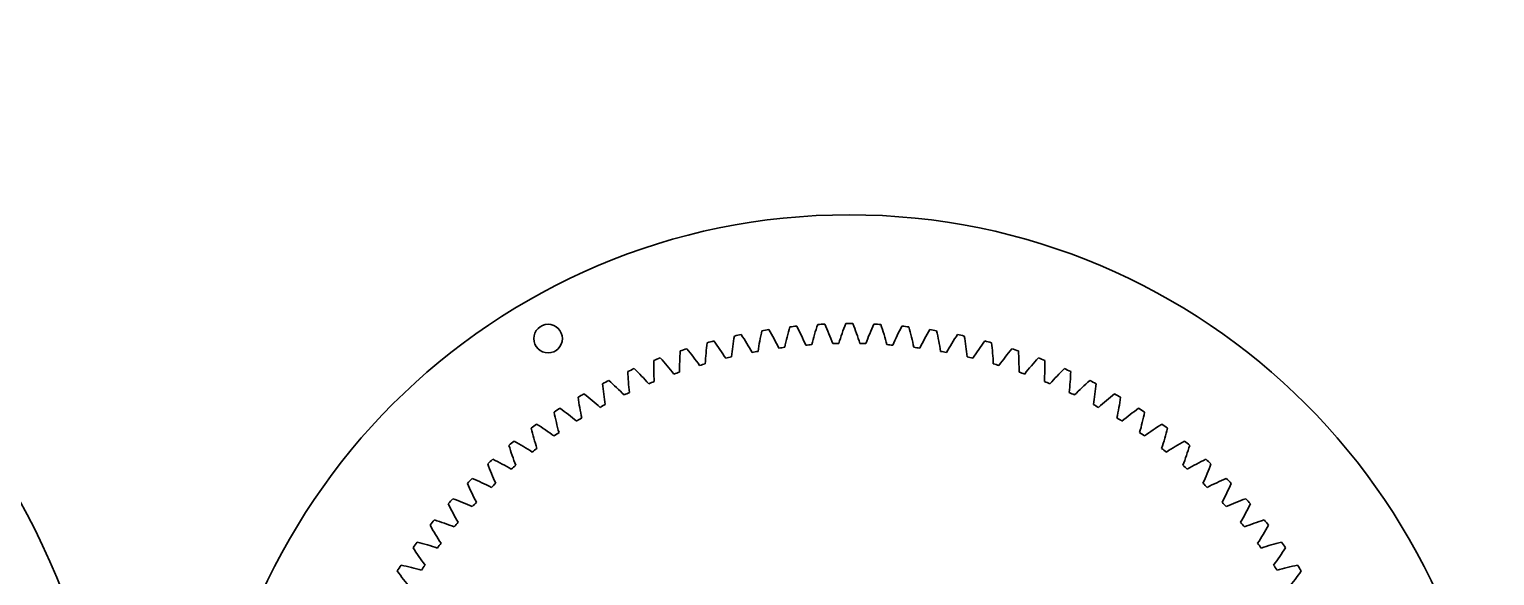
# Model space of a CAD drawing. Header units: inches. Extents: x 1.4 to 27.7, y -14.7 to -0.1.
# Drawn here: x 14.57 to 27.74, y -5 to -0.09 of the extents above; entities that cross this region are included whole.
import ezdxf

# ---------------------------------------------------------------- set-up
doc = ezdxf.new("R2010")
doc.units = ezdxf.units.IN
doc.header["$MEASUREMENT"] = 0
doc.layers.add('Layer 1', color=7, linetype='Continuous')

# ---------------------------------------------------------------- blocks, each defined once
blk = doc.blocks.new('block 3')
at = {"layer": 'Layer 1', "color": 7, "lineweight": 35, "true_color": 0xffffff}
blk.add_open_spline([(22.089, -2.912), (22.071, -2.912), (22.054, -2.911), (22.036, -2.911)], degree=3, dxfattribs=at)
blk = doc.blocks.new('block 4')
at = {"layer": 'Layer 1', "color": 7, "lineweight": 35, "true_color": 0xffffff}
blk.add_open_spline([(22.036, -2.911), (22.017, -2.851), (21.996, -2.791), (21.972, -2.733)], degree=3, dxfattribs=at)
blk = doc.blocks.new('block 5')
at = {"layer": 'Layer 1', "color": 7, "lineweight": 35, "true_color": 0xffffff}
blk.add_open_spline([(21.972, -2.733), (21.951, -2.733), (21.93, -2.733), (21.91, -2.733)], degree=3, dxfattribs=at)
blk = doc.blocks.new('block 6')
at = {"layer": 'Layer 1', "color": 7, "lineweight": 35, "true_color": 0xffffff}
blk.add_open_spline([(21.91, -2.733), (21.886, -2.791), (21.865, -2.851), (21.846, -2.911)], degree=3, dxfattribs=at)
blk = doc.blocks.new('block 7')
at = {"layer": 'Layer 1', "color": 7, "lineweight": 35, "true_color": 0xffffff}
blk.add_open_spline([(21.846, -2.911), (21.828, -2.911), (21.81, -2.912), (21.792, -2.912)], degree=3, dxfattribs=at)
blk = doc.blocks.new('block 8')
at = {"layer": 'Layer 1', "color": 7, "lineweight": 35, "true_color": 0xffffff}
blk.add_open_spline([(21.792, -2.912), (21.77, -2.853), (21.746, -2.795), (21.72, -2.738)], degree=3, dxfattribs=at)
blk = doc.blocks.new('block 9')
at = {"layer": 'Layer 1', "color": 7, "lineweight": 35, "true_color": 0xffffff}
blk.add_open_spline([(21.72, -2.738), (21.699, -2.739), (21.678, -2.74), (21.657, -2.741)], degree=3, dxfattribs=at)
blk = doc.blocks.new('block 10')
at = {"layer": 'Layer 1', "color": 7, "lineweight": 35, "true_color": 0xffffff}
blk.add_open_spline([(21.657, -2.741), (21.637, -2.801), (21.619, -2.861), (21.603, -2.922)], degree=3, dxfattribs=at)
blk = doc.blocks.new('block 11')
at = {"layer": 'Layer 1', "color": 7, "lineweight": 35, "true_color": 0xffffff}
blk.add_open_spline([(21.603, -2.922), (21.585, -2.924), (21.567, -2.925), (21.55, -2.927)], degree=3, dxfattribs=at)
blk = doc.blocks.new('block 12')
at = {"layer": 'Layer 1', "color": 7, "lineweight": 35, "true_color": 0xffffff}
blk.add_open_spline([(21.55, -2.927), (21.525, -2.869), (21.497, -2.812), (21.468, -2.756)], degree=3, dxfattribs=at)
blk = doc.blocks.new('block 13')
at = {"layer": 'Layer 1', "color": 7, "lineweight": 35, "true_color": 0xffffff}
blk.add_open_spline([(21.468, -2.756), (21.447, -2.758), (21.426, -2.76), (21.406, -2.763)], degree=3, dxfattribs=at)
blk = doc.blocks.new('block 14')
at = {"layer": 'Layer 1', "color": 7, "lineweight": 35, "true_color": 0xffffff}
blk.add_open_spline([(21.406, -2.763), (21.388, -2.823), (21.374, -2.885), (21.361, -2.946)], degree=3, dxfattribs=at)
blk = doc.blocks.new('block 15')
at = {"layer": 'Layer 1', "color": 7, "lineweight": 35, "true_color": 0xffffff}
blk.add_open_spline([(21.361, -2.946), (21.343, -2.949), (21.326, -2.951), (21.308, -2.953)], degree=3, dxfattribs=at)
blk = doc.blocks.new('block 16')
at = {"layer": 'Layer 1', "color": 7, "lineweight": 35, "true_color": 0xffffff}
blk.add_open_spline([(21.308, -2.953), (21.28, -2.897), (21.25, -2.842), (21.217, -2.787)], degree=3, dxfattribs=at)
blk = doc.blocks.new('block 17')
at = {"layer": 'Layer 1', "color": 7, "lineweight": 35, "true_color": 0xffffff}
blk.add_open_spline([(21.217, -2.787), (21.197, -2.791), (21.176, -2.794), (21.156, -2.797)], degree=3, dxfattribs=at)
blk = doc.blocks.new('block 18')
at = {"layer": 'Layer 1', "color": 7, "lineweight": 35, "true_color": 0xffffff}
blk.add_open_spline([(21.156, -2.797), (21.142, -2.859), (21.13, -2.921), (21.121, -2.983)], degree=3, dxfattribs=at)
blk = doc.blocks.new('block 19')
at = {"layer": 'Layer 1', "color": 7, "lineweight": 35, "true_color": 0xffffff}
blk.add_open_spline([(21.121, -2.983), (21.103, -2.986), (21.085, -2.989), (21.068, -2.993)], degree=3, dxfattribs=at)
blk = doc.blocks.new('block 20')
at = {"layer": 'Layer 1', "color": 7, "lineweight": 35, "true_color": 0xffffff}
blk.add_open_spline([(21.068, -2.993), (21.037, -2.938), (21.004, -2.884), (20.969, -2.832)], degree=3, dxfattribs=at)
blk = doc.blocks.new('block 21')
at = {"layer": 'Layer 1', "color": 7, "lineweight": 35, "true_color": 0xffffff}
blk.add_open_spline([(20.969, -2.832), (20.948, -2.836), (20.928, -2.84), (20.908, -2.845)], degree=3, dxfattribs=at)
blk = doc.blocks.new('block 22')
at = {"layer": 'Layer 1', "color": 7, "lineweight": 35, "true_color": 0xffffff}
blk.add_open_spline([(20.908, -2.845), (20.897, -2.907), (20.888, -2.969), (20.883, -3.032)], degree=3, dxfattribs=at)
blk = doc.blocks.new('block 23')
at = {"layer": 'Layer 1', "color": 7, "lineweight": 35, "true_color": 0xffffff}
blk.add_open_spline([(20.883, -3.032), (20.865, -3.036), (20.848, -3.04), (20.83, -3.045)], degree=3, dxfattribs=at)
blk = doc.blocks.new('block 24')
at = {"layer": 'Layer 1', "color": 7, "lineweight": 35, "true_color": 0xffffff}
blk.add_open_spline([(20.83, -3.045), (20.797, -2.992), (20.761, -2.94), (20.723, -2.889)], degree=3, dxfattribs=at)
blk = doc.blocks.new('block 25')
at = {"layer": 'Layer 1', "color": 7, "lineweight": 35, "true_color": 0xffffff}
blk.add_open_spline([(20.723, -2.889), (20.703, -2.894), (20.683, -2.9), (20.663, -2.905)], degree=3, dxfattribs=at)
blk = doc.blocks.new('block 26')
at = {"layer": 'Layer 1', "color": 7, "lineweight": 35, "true_color": 0xffffff}
blk.add_open_spline([(20.663, -2.905), (20.655, -2.968), (20.65, -3.031), (20.647, -3.094)], degree=3, dxfattribs=at)
blk = doc.blocks.new('block 27')
at = {"layer": 'Layer 1', "color": 7, "lineweight": 35, "true_color": 0xffffff}
blk.add_open_spline([(20.647, -3.094), (20.63, -3.099), (20.613, -3.104), (20.596, -3.109)], degree=3, dxfattribs=at)
blk = doc.blocks.new('block 28')
at = {"layer": 'Layer 1', "color": 7, "lineweight": 35, "true_color": 0xffffff}
blk.add_open_spline([(20.596, -3.109), (20.559, -3.058), (20.521, -3.008), (20.48, -2.959)], degree=3, dxfattribs=at)
blk = doc.blocks.new('block 29')
at = {"layer": 'Layer 1', "color": 7, "lineweight": 35, "true_color": 0xffffff}
blk.add_open_spline([(20.48, -2.959), (20.46, -2.966), (20.441, -2.972), (20.421, -2.979)], degree=3, dxfattribs=at)
blk = doc.blocks.new('block 30')
at = {"layer": 'Layer 1', "color": 7, "lineweight": 35, "true_color": 0xffffff}
blk.add_open_spline([(20.421, -2.979), (20.417, -3.042), (20.415, -3.105), (20.416, -3.168)], degree=3, dxfattribs=at)
blk = doc.blocks.new('block 31')
at = {"layer": 'Layer 1', "color": 7, "lineweight": 35, "true_color": 0xffffff}
blk.add_open_spline([(20.416, -3.168), (20.399, -3.174), (20.382, -3.18), (20.365, -3.186)], degree=3, dxfattribs=at)
blk = doc.blocks.new('block 32')
at = {"layer": 'Layer 1', "color": 7, "lineweight": 35, "true_color": 0xffffff}
blk.add_open_spline([(20.365, -3.186), (20.326, -3.136), (20.285, -3.088), (20.242, -3.042)], degree=3, dxfattribs=at)
blk = doc.blocks.new('block 33')
at = {"layer": 'Layer 1', "color": 7, "lineweight": 35, "true_color": 0xffffff}
blk.add_open_spline([(20.242, -3.042), (20.222, -3.049), (20.203, -3.057), (20.183, -3.064)], degree=3, dxfattribs=at)
blk = doc.blocks.new('block 34')
at = {"layer": 'Layer 1', "color": 7, "lineweight": 35, "true_color": 0xffffff}
blk.add_open_spline([(20.183, -3.064), (20.182, -3.127), (20.184, -3.191), (20.188, -3.253)], degree=3, dxfattribs=at)
blk = doc.blocks.new('block 35')
at = {"layer": 'Layer 1', "color": 7, "lineweight": 35, "true_color": 0xffffff}
blk.add_open_spline([(20.188, -3.253), (20.171, -3.26), (20.155, -3.267), (20.138, -3.274)], degree=3, dxfattribs=at)
blk = doc.blocks.new('block 36')
at = {"layer": 'Layer 1', "color": 7, "lineweight": 35, "true_color": 0xffffff}
blk.add_open_spline([(20.138, -3.274), (20.097, -3.227), (20.053, -3.181), (20.008, -3.137)], degree=3, dxfattribs=at)
blk = doc.blocks.new('block 37')
at = {"layer": 'Layer 1', "color": 7, "lineweight": 35, "true_color": 0xffffff}
blk.add_open_spline([(20.008, -3.137), (19.989, -3.146), (19.97, -3.154), (19.951, -3.163)], degree=3, dxfattribs=at)
blk = doc.blocks.new('block 38')
at = {"layer": 'Layer 1', "color": 7, "lineweight": 35, "true_color": 0xffffff}
blk.add_open_spline([(19.951, -3.163), (19.953, -3.226), (19.958, -3.288), (19.965, -3.351)], degree=3, dxfattribs=at)
blk = doc.blocks.new('block 39')
at = {"layer": 'Layer 1', "color": 7, "lineweight": 35, "true_color": 0xffffff}
blk.add_open_spline([(19.965, -3.351), (19.949, -3.359), (19.933, -3.366), (19.917, -3.374)], degree=3, dxfattribs=at)
blk = doc.blocks.new('block 40')
at = {"layer": 'Layer 1', "color": 7, "lineweight": 35, "true_color": 0xffffff}
blk.add_open_spline([(19.917, -3.374), (19.873, -3.329), (19.827, -3.286), (19.779, -3.244)], degree=3, dxfattribs=at)
blk = doc.blocks.new('block 41')
at = {"layer": 'Layer 1', "color": 7, "lineweight": 35, "true_color": 0xffffff}
blk.add_open_spline([(19.779, -3.244), (19.761, -3.254), (19.742, -3.263), (19.724, -3.273)], degree=3, dxfattribs=at)
blk = doc.blocks.new('block 42')
at = {"layer": 'Layer 1', "color": 7, "lineweight": 35, "true_color": 0xffffff}
blk.add_open_spline([(19.724, -3.273), (19.729, -3.336), (19.737, -3.398), (19.748, -3.46)], degree=3, dxfattribs=at)
blk = doc.blocks.new('block 43')
at = {"layer": 'Layer 1', "color": 7, "lineweight": 35, "true_color": 0xffffff}
blk.add_open_spline([(19.748, -3.46), (19.732, -3.469), (19.716, -3.477), (19.701, -3.486)], degree=3, dxfattribs=at)
blk = doc.blocks.new('block 44')
at = {"layer": 'Layer 1', "color": 7, "lineweight": 35, "true_color": 0xffffff}
blk.add_open_spline([(19.701, -3.486), (19.654, -3.443), (19.606, -3.402), (19.556, -3.364)], degree=3, dxfattribs=at)
blk = doc.blocks.new('block 45')
at = {"layer": 'Layer 1', "color": 7, "lineweight": 35, "true_color": 0xffffff}
blk.add_open_spline([(19.556, -3.364), (19.538, -3.374), (19.52, -3.384), (19.503, -3.395)], degree=3, dxfattribs=at)
blk = doc.blocks.new('block 46')
at = {"layer": 'Layer 1', "color": 7, "lineweight": 35, "true_color": 0xffffff}
blk.add_open_spline([(19.503, -3.395), (19.511, -3.457), (19.523, -3.519), (19.537, -3.581)], degree=3, dxfattribs=at)
blk = doc.blocks.new('block 47')
at = {"layer": 'Layer 1', "color": 7, "lineweight": 35, "true_color": 0xffffff}
blk.add_open_spline([(19.537, -3.581), (19.521, -3.59), (19.506, -3.599), (19.491, -3.609)], degree=3, dxfattribs=at)
blk = doc.blocks.new('block 48')
at = {"layer": 'Layer 1', "color": 7, "lineweight": 35, "true_color": 0xffffff}
blk.add_open_spline([(19.491, -3.609), (19.442, -3.569), (19.392, -3.53), (19.34, -3.494)], degree=3, dxfattribs=at)
blk = doc.blocks.new('block 49')
at = {"layer": 'Layer 1', "color": 7, "lineweight": 35, "true_color": 0xffffff}
blk.add_open_spline([(19.34, -3.494), (19.323, -3.505), (19.305, -3.517), (19.288, -3.528)], degree=3, dxfattribs=at)
blk = doc.blocks.new('block 50')
at = {"layer": 'Layer 1', "color": 7, "lineweight": 35, "true_color": 0xffffff}
blk.add_open_spline([(19.288, -3.528), (19.3, -3.59), (19.315, -3.651), (19.332, -3.712)], degree=3, dxfattribs=at)
blk = doc.blocks.new('block 51')
at = {"layer": 'Layer 1', "color": 7, "lineweight": 35, "true_color": 0xffffff}
blk.add_open_spline([(19.332, -3.712), (19.317, -3.722), (19.302, -3.732), (19.287, -3.742)], degree=3, dxfattribs=at)
blk = doc.blocks.new('block 52')
at = {"layer": 'Layer 1', "color": 7, "lineweight": 35, "true_color": 0xffffff}
blk.add_open_spline([(19.287, -3.742), (19.237, -3.705), (19.185, -3.669), (19.131, -3.636)], degree=3, dxfattribs=at)
blk = doc.blocks.new('block 53')
at = {"layer": 'Layer 1', "color": 7, "lineweight": 35, "true_color": 0xffffff}
blk.add_open_spline([(19.131, -3.636), (19.114, -3.648), (19.098, -3.66), (19.081, -3.672)], degree=3, dxfattribs=at)
blk = doc.blocks.new('block 54')
at = {"layer": 'Layer 1', "color": 7, "lineweight": 35, "true_color": 0xffffff}
blk.add_open_spline([(19.081, -3.672), (19.096, -3.733), (19.114, -3.794), (19.134, -3.854)], degree=3, dxfattribs=at)
blk = doc.blocks.new('block 55')
at = {"layer": 'Layer 1', "color": 7, "lineweight": 35, "true_color": 0xffffff}
blk.add_open_spline([(19.134, -3.854), (19.12, -3.865), (19.106, -3.876), (19.091, -3.887)], degree=3, dxfattribs=at)
blk = doc.blocks.new('block 56')
at = {"layer": 'Layer 1', "color": 7, "lineweight": 35, "true_color": 0xffffff}
blk.add_open_spline([(19.091, -3.887), (19.039, -3.852), (18.985, -3.819), (18.93, -3.788)], degree=3, dxfattribs=at)
blk = doc.blocks.new('block 57')
at = {"layer": 'Layer 1', "color": 7, "lineweight": 35, "true_color": 0xffffff}
blk.add_open_spline([(18.93, -3.788), (18.914, -3.801), (18.898, -3.814), (18.882, -3.827)], degree=3, dxfattribs=at)
blk = doc.blocks.new('block 58')
at = {"layer": 'Layer 1', "color": 7, "lineweight": 35, "true_color": 0xffffff}
blk.add_open_spline([(18.882, -3.827), (18.9, -3.888), (18.921, -3.947), (18.944, -4.006)], degree=3, dxfattribs=at)
blk = doc.blocks.new('block 59')
at = {"layer": 'Layer 1', "color": 7, "lineweight": 35, "true_color": 0xffffff}
blk.add_open_spline([(18.944, -4.006), (18.931, -4.017), (18.917, -4.029), (18.903, -4.041)], degree=3, dxfattribs=at)
blk = doc.blocks.new('block 60')
at = {"layer": 'Layer 1', "color": 7, "lineweight": 35, "true_color": 0xffffff}
blk.add_open_spline([(18.903, -4.041), (18.849, -4.009), (18.794, -3.979), (18.737, -3.951)], degree=3, dxfattribs=at)
blk = doc.blocks.new('block 61')
at = {"layer": 'Layer 1', "color": 7, "lineweight": 35, "true_color": 0xffffff}
blk.add_open_spline([(18.737, -3.951), (18.721, -3.965), (18.706, -3.979), (18.691, -3.993)], degree=3, dxfattribs=at)
blk = doc.blocks.new('block 62')
at = {"layer": 'Layer 1', "color": 7, "lineweight": 35, "true_color": 0xffffff}
blk.add_open_spline([(18.691, -3.993), (18.712, -4.052), (18.736, -4.11), (18.763, -4.167)], degree=3, dxfattribs=at)
blk = doc.blocks.new('block 63')
at = {"layer": 'Layer 1', "color": 7, "lineweight": 35, "true_color": 0xffffff}
blk.add_open_spline([(18.763, -4.167), (18.75, -4.18), (18.737, -4.192), (18.724, -4.204)], degree=3, dxfattribs=at)
blk = doc.blocks.new('block 64')
at = {"layer": 'Layer 1', "color": 7, "lineweight": 35, "true_color": 0xffffff}
blk.add_open_spline([(18.724, -4.204), (18.668, -4.175), (18.611, -4.148), (18.553, -4.123)], degree=3, dxfattribs=at)
blk = doc.blocks.new('block 65')
at = {"layer": 'Layer 1', "color": 7, "lineweight": 35, "true_color": 0xffffff}
blk.add_open_spline([(18.553, -4.123), (18.538, -4.138), (18.523, -4.153), (18.509, -4.168)], degree=3, dxfattribs=at)
blk = doc.blocks.new('block 66')
at = {"layer": 'Layer 1', "color": 7, "lineweight": 35, "true_color": 0xffffff}
blk.add_open_spline([(18.509, -4.168), (18.533, -4.226), (18.56, -4.283), (18.59, -4.338)], degree=3, dxfattribs=at)
blk = doc.blocks.new('block 67')
at = {"layer": 'Layer 1', "color": 7, "lineweight": 35, "true_color": 0xffffff}
blk.add_open_spline([(18.59, -4.338), (18.577, -4.351), (18.565, -4.364), (18.553, -4.377)], degree=3, dxfattribs=at)
blk = doc.blocks.new('block 68')
at = {"layer": 'Layer 1', "color": 7, "lineweight": 35, "true_color": 0xffffff}
blk.add_open_spline([(18.553, -4.377), (18.495, -4.351), (18.437, -4.327), (18.378, -4.306)], degree=3, dxfattribs=at)
blk = doc.blocks.new('block 69')
at = {"layer": 'Layer 1', "color": 7, "lineweight": 35, "true_color": 0xffffff}
blk.add_open_spline([(18.378, -4.306), (18.364, -4.321), (18.35, -4.336), (18.336, -4.352)], degree=3, dxfattribs=at)
blk = doc.blocks.new('block 70')
at = {"layer": 'Layer 1', "color": 7, "lineweight": 35, "true_color": 0xffffff}
blk.add_open_spline([(18.336, -4.352), (18.364, -4.408), (18.394, -4.464), (18.426, -4.518)], degree=3, dxfattribs=at)
blk = doc.blocks.new('block 71')
at = {"layer": 'Layer 1', "color": 7, "lineweight": 35, "true_color": 0xffffff}
blk.add_open_spline([(18.426, -4.518), (18.414, -4.532), (18.402, -4.545), (18.391, -4.559)], degree=3, dxfattribs=at)
blk = doc.blocks.new('block 72')
at = {"layer": 'Layer 1', "color": 7, "lineweight": 35, "true_color": 0xffffff}
blk.add_open_spline([(18.391, -4.559), (18.332, -4.536), (18.273, -4.515), (18.212, -4.496)], degree=3, dxfattribs=at)
blk = doc.blocks.new('block 73')
at = {"layer": 'Layer 1', "color": 7, "lineweight": 35, "true_color": 0xffffff}
blk.add_open_spline([(18.212, -4.496), (18.199, -4.512), (18.186, -4.529), (18.173, -4.545)], degree=3, dxfattribs=at)
blk = doc.blocks.new('block 74')
at = {"layer": 'Layer 1', "color": 7, "lineweight": 35, "true_color": 0xffffff}
blk.add_open_spline([(18.173, -4.545), (18.204, -4.6), (18.237, -4.654), (18.272, -4.706)], degree=3, dxfattribs=at)
blk = doc.blocks.new('block 75')
at = {"layer": 'Layer 1', "color": 7, "lineweight": 35, "true_color": 0xffffff}
blk.add_open_spline([(18.272, -4.706), (18.261, -4.72), (18.25, -4.735), (18.239, -4.749)], degree=3, dxfattribs=at)
blk = doc.blocks.new('block 76')
at = {"layer": 'Layer 1', "color": 7, "lineweight": 35, "true_color": 0xffffff}
blk.add_open_spline([(18.239, -4.749), (18.179, -4.729), (18.119, -4.711), (18.057, -4.696)], degree=3, dxfattribs=at)
blk = doc.blocks.new('block 77')
at = {"layer": 'Layer 1', "color": 7, "lineweight": 35, "true_color": 0xffffff}
blk.add_open_spline([(18.057, -4.696), (18.045, -4.712), (18.033, -4.729), (18.021, -4.746)], degree=3, dxfattribs=at)
blk = doc.blocks.new('block 78')
at = {"layer": 'Layer 1', "color": 7, "lineweight": 35, "true_color": 0xffffff}
blk.add_open_spline([(18.021, -4.746), (18.054, -4.8), (18.09, -4.852), (18.128, -4.902)], degree=3, dxfattribs=at)
blk = doc.blocks.new('block 79')
at = {"layer": 'Layer 1', "color": 7, "lineweight": 35, "true_color": 0xffffff}
blk.add_open_spline([(18.128, -4.902), (18.117, -4.917), (18.107, -4.932), (18.097, -4.947)], degree=3, dxfattribs=at)
blk = doc.blocks.new('block 80')
at = {"layer": 'Layer 1', "color": 7, "lineweight": 35, "true_color": 0xffffff}
blk.add_open_spline([(18.097, -4.947), (18.036, -4.93), (17.975, -4.915), (17.913, -4.903)], degree=3, dxfattribs=at)
blk = doc.blocks.new('block 81')
at = {"layer": 'Layer 1', "color": 7, "lineweight": 35, "true_color": 0xffffff}
blk.add_open_spline([(17.913, -4.903), (17.902, -4.92), (17.89, -4.938), (17.879, -4.955)], degree=3, dxfattribs=at)
blk = doc.blocks.new('block 82')
at = {"layer": 'Layer 1', "color": 7, "lineweight": 35, "true_color": 0xffffff}
blk.add_open_spline([(17.879, -4.955), (17.915, -5.007), (17.954, -5.057), (17.994, -5.105)], degree=3, dxfattribs=at)
blk = doc.blocks.new('block 408')
at = {"layer": 'Layer 1', "color": 7, "lineweight": 35, "true_color": 0xffffff}
blk.add_open_spline([(25.888, -5.105), (25.928, -5.057), (25.966, -5.007), (26.003, -4.955)], degree=3, dxfattribs=at)
blk = doc.blocks.new('block 409')
at = {"layer": 'Layer 1', "color": 7, "lineweight": 35, "true_color": 0xffffff}
blk.add_open_spline([(26.003, -4.955), (25.991, -4.938), (25.98, -4.92), (25.969, -4.903)], degree=3, dxfattribs=at)
blk = doc.blocks.new('block 410')
at = {"layer": 'Layer 1', "color": 7, "lineweight": 35, "true_color": 0xffffff}
blk.add_open_spline([(25.969, -4.903), (25.907, -4.915), (25.845, -4.93), (25.785, -4.947)], degree=3, dxfattribs=at)
blk = doc.blocks.new('block 411')
at = {"layer": 'Layer 1', "color": 7, "lineweight": 35, "true_color": 0xffffff}
blk.add_open_spline([(25.785, -4.947), (25.775, -4.932), (25.764, -4.917), (25.754, -4.902)], degree=3, dxfattribs=at)
blk = doc.blocks.new('block 412')
at = {"layer": 'Layer 1', "color": 7, "lineweight": 35, "true_color": 0xffffff}
blk.add_open_spline([(25.754, -4.902), (25.792, -4.852), (25.827, -4.8), (25.861, -4.746)], degree=3, dxfattribs=at)
blk = doc.blocks.new('block 413')
at = {"layer": 'Layer 1', "color": 7, "lineweight": 35, "true_color": 0xffffff}
blk.add_open_spline([(25.861, -4.746), (25.849, -4.729), (25.837, -4.712), (25.824, -4.696)], degree=3, dxfattribs=at)
blk = doc.blocks.new('block 414')
at = {"layer": 'Layer 1', "color": 7, "lineweight": 35, "true_color": 0xffffff}
blk.add_open_spline([(25.824, -4.696), (25.763, -4.711), (25.703, -4.729), (25.643, -4.749)], degree=3, dxfattribs=at)
blk = doc.blocks.new('block 415')
at = {"layer": 'Layer 1', "color": 7, "lineweight": 35, "true_color": 0xffffff}
blk.add_open_spline([(25.643, -4.749), (25.632, -4.735), (25.621, -4.72), (25.61, -4.706)], degree=3, dxfattribs=at)
blk = doc.blocks.new('block 416')
at = {"layer": 'Layer 1', "color": 7, "lineweight": 35, "true_color": 0xffffff}
blk.add_open_spline([(25.61, -4.706), (25.645, -4.654), (25.678, -4.6), (25.709, -4.545)], degree=3, dxfattribs=at)
blk = doc.blocks.new('block 417')
at = {"layer": 'Layer 1', "color": 7, "lineweight": 35, "true_color": 0xffffff}
blk.add_open_spline([(25.709, -4.545), (25.696, -4.529), (25.682, -4.512), (25.669, -4.496)], degree=3, dxfattribs=at)
blk = doc.blocks.new('block 418')
at = {"layer": 'Layer 1', "color": 7, "lineweight": 35, "true_color": 0xffffff}
blk.add_open_spline([(25.669, -4.496), (25.609, -4.515), (25.549, -4.536), (25.491, -4.559)], degree=3, dxfattribs=at)
blk = doc.blocks.new('block 419')
at = {"layer": 'Layer 1', "color": 7, "lineweight": 35, "true_color": 0xffffff}
blk.add_open_spline([(25.491, -4.559), (25.479, -4.545), (25.468, -4.532), (25.456, -4.518)], degree=3, dxfattribs=at)
blk = doc.blocks.new('block 420')
at = {"layer": 'Layer 1', "color": 7, "lineweight": 35, "true_color": 0xffffff}
blk.add_open_spline([(25.456, -4.518), (25.488, -4.464), (25.518, -4.408), (25.546, -4.352)], degree=3, dxfattribs=at)
blk = doc.blocks.new('block 421')
at = {"layer": 'Layer 1', "color": 7, "lineweight": 35, "true_color": 0xffffff}
blk.add_open_spline([(25.546, -4.352), (25.532, -4.336), (25.518, -4.321), (25.504, -4.306)], degree=3, dxfattribs=at)
blk = doc.blocks.new('block 422')
at = {"layer": 'Layer 1', "color": 7, "lineweight": 35, "true_color": 0xffffff}
blk.add_open_spline([(25.504, -4.306), (25.445, -4.327), (25.386, -4.351), (25.329, -4.377)], degree=3, dxfattribs=at)
blk = doc.blocks.new('block 423')
at = {"layer": 'Layer 1', "color": 7, "lineweight": 35, "true_color": 0xffffff}
blk.add_open_spline([(25.329, -4.377), (25.317, -4.364), (25.305, -4.351), (25.292, -4.338)], degree=3, dxfattribs=at)
blk = doc.blocks.new('block 424')
at = {"layer": 'Layer 1', "color": 7, "lineweight": 35, "true_color": 0xffffff}
blk.add_open_spline([(25.292, -4.338), (25.321, -4.283), (25.348, -4.226), (25.373, -4.168)], degree=3, dxfattribs=at)
blk = doc.blocks.new('block 425')
at = {"layer": 'Layer 1', "color": 7, "lineweight": 35, "true_color": 0xffffff}
blk.add_open_spline([(25.373, -4.168), (25.359, -4.153), (25.344, -4.138), (25.329, -4.123)], degree=3, dxfattribs=at)
blk = doc.blocks.new('block 426')
at = {"layer": 'Layer 1', "color": 7, "lineweight": 35, "true_color": 0xffffff}
blk.add_open_spline([(25.329, -4.123), (25.271, -4.148), (25.214, -4.175), (25.158, -4.204)], degree=3, dxfattribs=at)
blk = doc.blocks.new('block 427')
at = {"layer": 'Layer 1', "color": 7, "lineweight": 35, "true_color": 0xffffff}
blk.add_open_spline([(25.158, -4.204), (25.145, -4.192), (25.132, -4.18), (25.119, -4.167)], degree=3, dxfattribs=at)
blk = doc.blocks.new('block 428')
at = {"layer": 'Layer 1', "color": 7, "lineweight": 35, "true_color": 0xffffff}
blk.add_open_spline([(25.119, -4.167), (25.145, -4.11), (25.17, -4.052), (25.191, -3.993)], degree=3, dxfattribs=at)
blk = doc.blocks.new('block 429')
at = {"layer": 'Layer 1', "color": 7, "lineweight": 35, "true_color": 0xffffff}
blk.add_open_spline([(25.191, -3.993), (25.176, -3.979), (25.16, -3.965), (25.145, -3.951)], degree=3, dxfattribs=at)
blk = doc.blocks.new('block 430')
at = {"layer": 'Layer 1', "color": 7, "lineweight": 35, "true_color": 0xffffff}
blk.add_open_spline([(25.145, -3.951), (25.088, -3.979), (25.033, -4.009), (24.978, -4.041)], degree=3, dxfattribs=at)
blk = doc.blocks.new('block 431')
at = {"layer": 'Layer 1', "color": 7, "lineweight": 35, "true_color": 0xffffff}
blk.add_open_spline([(24.978, -4.041), (24.965, -4.029), (24.951, -4.017), (24.938, -4.006)], degree=3, dxfattribs=at)
blk = doc.blocks.new('block 432')
at = {"layer": 'Layer 1', "color": 7, "lineweight": 35, "true_color": 0xffffff}
blk.add_open_spline([(24.938, -4.006), (24.961, -3.947), (24.982, -3.888), (25, -3.827)], degree=3, dxfattribs=at)
blk = doc.blocks.new('block 433')
at = {"layer": 'Layer 1', "color": 7, "lineweight": 35, "true_color": 0xffffff}
blk.add_open_spline([(25, -3.827), (24.984, -3.814), (24.968, -3.801), (24.952, -3.788)], degree=3, dxfattribs=at)
blk = doc.blocks.new('block 434')
at = {"layer": 'Layer 1', "color": 7, "lineweight": 35, "true_color": 0xffffff}
blk.add_open_spline([(24.952, -3.788), (24.897, -3.819), (24.843, -3.852), (24.79, -3.887)], degree=3, dxfattribs=at)
blk = doc.blocks.new('block 435')
at = {"layer": 'Layer 1', "color": 7, "lineweight": 35, "true_color": 0xffffff}
blk.add_open_spline([(24.79, -3.887), (24.776, -3.876), (24.762, -3.865), (24.748, -3.854)], degree=3, dxfattribs=at)
blk = doc.blocks.new('block 436')
at = {"layer": 'Layer 1', "color": 7, "lineweight": 35, "true_color": 0xffffff}
blk.add_open_spline([(24.748, -3.854), (24.768, -3.794), (24.786, -3.733), (24.801, -3.672)], degree=3, dxfattribs=at)
blk = doc.blocks.new('block 437')
at = {"layer": 'Layer 1', "color": 7, "lineweight": 35, "true_color": 0xffffff}
blk.add_open_spline([(24.801, -3.672), (24.784, -3.66), (24.767, -3.648), (24.75, -3.636)], degree=3, dxfattribs=at)
blk = doc.blocks.new('block 438')
at = {"layer": 'Layer 1', "color": 7, "lineweight": 35, "true_color": 0xffffff}
blk.add_open_spline([(24.75, -3.636), (24.697, -3.669), (24.645, -3.705), (24.594, -3.742)], degree=3, dxfattribs=at)
blk = doc.blocks.new('block 439')
at = {"layer": 'Layer 1', "color": 7, "lineweight": 35, "true_color": 0xffffff}
blk.add_open_spline([(24.594, -3.742), (24.58, -3.732), (24.565, -3.722), (24.55, -3.712)], degree=3, dxfattribs=at)
blk = doc.blocks.new('block 440')
at = {"layer": 'Layer 1', "color": 7, "lineweight": 35, "true_color": 0xffffff}
blk.add_open_spline([(24.55, -3.712), (24.567, -3.651), (24.582, -3.59), (24.594, -3.528)], degree=3, dxfattribs=at)
blk = doc.blocks.new('block 441')
at = {"layer": 'Layer 1', "color": 7, "lineweight": 35, "true_color": 0xffffff}
blk.add_open_spline([(24.594, -3.528), (24.576, -3.517), (24.559, -3.505), (24.541, -3.494)], degree=3, dxfattribs=at)
blk = doc.blocks.new('block 442')
at = {"layer": 'Layer 1', "color": 7, "lineweight": 35, "true_color": 0xffffff}
blk.add_open_spline([(24.541, -3.494), (24.49, -3.53), (24.44, -3.569), (24.391, -3.609)], degree=3, dxfattribs=at)
blk = doc.blocks.new('block 443')
at = {"layer": 'Layer 1', "color": 7, "lineweight": 35, "true_color": 0xffffff}
blk.add_open_spline([(24.391, -3.609), (24.376, -3.599), (24.361, -3.59), (24.345, -3.581)], degree=3, dxfattribs=at)
blk = doc.blocks.new('block 444')
at = {"layer": 'Layer 1', "color": 7, "lineweight": 35, "true_color": 0xffffff}
blk.add_open_spline([(24.345, -3.581), (24.359, -3.519), (24.37, -3.457), (24.379, -3.395)], degree=3, dxfattribs=at)
blk = doc.blocks.new('block 445')
at = {"layer": 'Layer 1', "color": 7, "lineweight": 35, "true_color": 0xffffff}
blk.add_open_spline([(24.379, -3.395), (24.361, -3.384), (24.343, -3.374), (24.325, -3.364)], degree=3, dxfattribs=at)
blk = doc.blocks.new('block 446')
at = {"layer": 'Layer 1', "color": 7, "lineweight": 35, "true_color": 0xffffff}
blk.add_open_spline([(24.325, -3.364), (24.276, -3.402), (24.228, -3.443), (24.181, -3.486)], degree=3, dxfattribs=at)
blk = doc.blocks.new('block 447')
at = {"layer": 'Layer 1', "color": 7, "lineweight": 35, "true_color": 0xffffff}
blk.add_open_spline([(24.181, -3.486), (24.166, -3.477), (24.15, -3.469), (24.134, -3.46)], degree=3, dxfattribs=at)
blk = doc.blocks.new('block 448')
at = {"layer": 'Layer 1', "color": 7, "lineweight": 35, "true_color": 0xffffff}
blk.add_open_spline([(24.134, -3.46), (24.145, -3.398), (24.153, -3.336), (24.158, -3.273)], degree=3, dxfattribs=at)
blk = doc.blocks.new('block 449')
at = {"layer": 'Layer 1', "color": 7, "lineweight": 35, "true_color": 0xffffff}
blk.add_open_spline([(24.158, -3.273), (24.14, -3.263), (24.121, -3.254), (24.103, -3.244)], degree=3, dxfattribs=at)
blk = doc.blocks.new('block 450')
at = {"layer": 'Layer 1', "color": 7, "lineweight": 35, "true_color": 0xffffff}
blk.add_open_spline([(24.103, -3.244), (24.055, -3.286), (24.009, -3.329), (23.965, -3.374)], degree=3, dxfattribs=at)
blk = doc.blocks.new('block 451')
at = {"layer": 'Layer 1', "color": 7, "lineweight": 35, "true_color": 0xffffff}
blk.add_open_spline([(23.965, -3.374), (23.949, -3.366), (23.933, -3.359), (23.917, -3.351)], degree=3, dxfattribs=at)
blk = doc.blocks.new('block 452')
at = {"layer": 'Layer 1', "color": 7, "lineweight": 35, "true_color": 0xffffff}
blk.add_open_spline([(23.917, -3.351), (23.924, -3.288), (23.929, -3.226), (23.931, -3.163)], degree=3, dxfattribs=at)
blk = doc.blocks.new('block 453')
at = {"layer": 'Layer 1', "color": 7, "lineweight": 35, "true_color": 0xffffff}
blk.add_open_spline([(23.931, -3.163), (23.912, -3.154), (23.893, -3.146), (23.874, -3.137)], degree=3, dxfattribs=at)
blk = doc.blocks.new('block 454')
at = {"layer": 'Layer 1', "color": 7, "lineweight": 35, "true_color": 0xffffff}
blk.add_open_spline([(23.874, -3.137), (23.829, -3.181), (23.785, -3.227), (23.744, -3.274)], degree=3, dxfattribs=at)
blk = doc.blocks.new('block 455')
at = {"layer": 'Layer 1', "color": 7, "lineweight": 35, "true_color": 0xffffff}
blk.add_open_spline([(23.744, -3.274), (23.727, -3.267), (23.71, -3.26), (23.694, -3.253)], degree=3, dxfattribs=at)
blk = doc.blocks.new('block 456')
at = {"layer": 'Layer 1', "color": 7, "lineweight": 35, "true_color": 0xffffff}
blk.add_open_spline([(23.694, -3.253), (23.698, -3.191), (23.699, -3.127), (23.698, -3.064)], degree=3, dxfattribs=at)
blk = doc.blocks.new('block 457')
at = {"layer": 'Layer 1', "color": 7, "lineweight": 35, "true_color": 0xffffff}
blk.add_open_spline([(23.698, -3.064), (23.679, -3.057), (23.66, -3.049), (23.64, -3.042)], degree=3, dxfattribs=at)
blk = doc.blocks.new('block 458')
at = {"layer": 'Layer 1', "color": 7, "lineweight": 35, "true_color": 0xffffff}
blk.add_open_spline([(23.64, -3.042), (23.597, -3.088), (23.556, -3.136), (23.517, -3.186)], degree=3, dxfattribs=at)
blk = doc.blocks.new('block 459')
at = {"layer": 'Layer 1', "color": 7, "lineweight": 35, "true_color": 0xffffff}
blk.add_open_spline([(23.517, -3.186), (23.5, -3.18), (23.483, -3.174), (23.466, -3.168)], degree=3, dxfattribs=at)
blk = doc.blocks.new('block 460')
at = {"layer": 'Layer 1', "color": 7, "lineweight": 35, "true_color": 0xffffff}
blk.add_open_spline([(23.466, -3.168), (23.467, -3.105), (23.465, -3.042), (23.461, -2.979)], degree=3, dxfattribs=at)
blk = doc.blocks.new('block 461')
at = {"layer": 'Layer 1', "color": 7, "lineweight": 35, "true_color": 0xffffff}
blk.add_open_spline([(23.461, -2.979), (23.441, -2.972), (23.421, -2.966), (23.402, -2.959)], degree=3, dxfattribs=at)
blk = doc.blocks.new('block 462')
at = {"layer": 'Layer 1', "color": 7, "lineweight": 35, "true_color": 0xffffff}
blk.add_open_spline([(23.402, -2.959), (23.361, -3.008), (23.323, -3.058), (23.286, -3.109)], degree=3, dxfattribs=at)
blk = doc.blocks.new('block 463')
at = {"layer": 'Layer 1', "color": 7, "lineweight": 35, "true_color": 0xffffff}
blk.add_open_spline([(23.286, -3.109), (23.269, -3.104), (23.252, -3.099), (23.235, -3.094)], degree=3, dxfattribs=at)
blk = doc.blocks.new('block 464')
at = {"layer": 'Layer 1', "color": 7, "lineweight": 35, "true_color": 0xffffff}
blk.add_open_spline([(23.235, -3.094), (23.232, -3.031), (23.227, -2.968), (23.219, -2.905)], degree=3, dxfattribs=at)
blk = doc.blocks.new('block 465')
at = {"layer": 'Layer 1', "color": 7, "lineweight": 35, "true_color": 0xffffff}
blk.add_open_spline([(23.219, -2.905), (23.199, -2.9), (23.179, -2.894), (23.159, -2.889)], degree=3, dxfattribs=at)
blk = doc.blocks.new('block 466')
at = {"layer": 'Layer 1', "color": 7, "lineweight": 35, "true_color": 0xffffff}
blk.add_open_spline([(23.159, -2.889), (23.121, -2.94), (23.085, -2.992), (23.052, -3.045)], degree=3, dxfattribs=at)
blk = doc.blocks.new('block 467')
at = {"layer": 'Layer 1', "color": 7, "lineweight": 35, "true_color": 0xffffff}
blk.add_open_spline([(23.052, -3.045), (23.034, -3.04), (23.017, -3.036), (22.999, -3.032)], degree=3, dxfattribs=at)
blk = doc.blocks.new('block 468')
at = {"layer": 'Layer 1', "color": 7, "lineweight": 35, "true_color": 0xffffff}
blk.add_open_spline([(22.999, -3.032), (22.993, -2.969), (22.985, -2.907), (22.974, -2.845)], degree=3, dxfattribs=at)
blk = doc.blocks.new('block 469')
at = {"layer": 'Layer 1', "color": 7, "lineweight": 35, "true_color": 0xffffff}
blk.add_open_spline([(22.974, -2.845), (22.954, -2.84), (22.933, -2.836), (22.913, -2.832)], degree=3, dxfattribs=at)
blk = doc.blocks.new('block 470')
at = {"layer": 'Layer 1', "color": 7, "lineweight": 35, "true_color": 0xffffff}
blk.add_open_spline([(22.913, -2.832), (22.878, -2.884), (22.845, -2.938), (22.814, -2.993)], degree=3, dxfattribs=at)
blk = doc.blocks.new('block 471')
at = {"layer": 'Layer 1', "color": 7, "lineweight": 35, "true_color": 0xffffff}
blk.add_open_spline([(22.814, -2.993), (22.796, -2.989), (22.779, -2.986), (22.761, -2.983)], degree=3, dxfattribs=at)
blk = doc.blocks.new('block 472')
at = {"layer": 'Layer 1', "color": 7, "lineweight": 35, "true_color": 0xffffff}
blk.add_open_spline([(22.761, -2.983), (22.752, -2.921), (22.74, -2.859), (22.726, -2.797)], degree=3, dxfattribs=at)
blk = doc.blocks.new('block 473')
at = {"layer": 'Layer 1', "color": 7, "lineweight": 35, "true_color": 0xffffff}
blk.add_open_spline([(22.726, -2.797), (22.706, -2.794), (22.685, -2.791), (22.665, -2.787)], degree=3, dxfattribs=at)
blk = doc.blocks.new('block 474')
at = {"layer": 'Layer 1', "color": 7, "lineweight": 35, "true_color": 0xffffff}
blk.add_open_spline([(22.665, -2.787), (22.632, -2.842), (22.602, -2.897), (22.574, -2.953)], degree=3, dxfattribs=at)
blk = doc.blocks.new('block 475')
at = {"layer": 'Layer 1', "color": 7, "lineweight": 35, "true_color": 0xffffff}
blk.add_open_spline([(22.574, -2.953), (22.556, -2.951), (22.538, -2.949), (22.521, -2.946)], degree=3, dxfattribs=at)
blk = doc.blocks.new('block 476')
at = {"layer": 'Layer 1', "color": 7, "lineweight": 35, "true_color": 0xffffff}
blk.add_open_spline([(22.521, -2.946), (22.508, -2.885), (22.493, -2.823), (22.476, -2.763)], degree=3, dxfattribs=at)
blk = doc.blocks.new('block 477')
at = {"layer": 'Layer 1', "color": 7, "lineweight": 35, "true_color": 0xffffff}
blk.add_open_spline([(22.476, -2.763), (22.455, -2.76), (22.435, -2.758), (22.414, -2.756)], degree=3, dxfattribs=at)
blk = doc.blocks.new('block 478')
at = {"layer": 'Layer 1', "color": 7, "lineweight": 35, "true_color": 0xffffff}
blk.add_open_spline([(22.414, -2.756), (22.384, -2.812), (22.357, -2.869), (22.332, -2.927)], degree=3, dxfattribs=at)
blk = doc.blocks.new('block 479')
at = {"layer": 'Layer 1', "color": 7, "lineweight": 35, "true_color": 0xffffff}
blk.add_open_spline([(22.332, -2.927), (22.314, -2.925), (22.296, -2.924), (22.279, -2.922)], degree=3, dxfattribs=at)
blk = doc.blocks.new('block 480')
at = {"layer": 'Layer 1', "color": 7, "lineweight": 35, "true_color": 0xffffff}
blk.add_open_spline([(22.279, -2.922), (22.263, -2.861), (22.245, -2.801), (22.224, -2.741)], degree=3, dxfattribs=at)
blk = doc.blocks.new('block 481')
at = {"layer": 'Layer 1', "color": 7, "lineweight": 35, "true_color": 0xffffff}
blk.add_open_spline([(22.224, -2.741), (22.204, -2.74), (22.183, -2.739), (22.162, -2.738)], degree=3, dxfattribs=at)
blk = doc.blocks.new('block 482')
at = {"layer": 'Layer 1', "color": 7, "lineweight": 35, "true_color": 0xffffff}
blk.add_open_spline([(22.162, -2.738), (22.136, -2.795), (22.111, -2.853), (22.089, -2.912)], degree=3, dxfattribs=at)
blk = doc.blocks.new('block 483')
at = {"layer": 'Layer 1', "color": 7, "lineweight": 35, "true_color": 0xffffff}
blk.add_open_spline([(19.363, -2.868), (19.363, -2.797), (19.305, -2.739), (19.234, -2.739), (19.163, -2.739), (19.106, -2.797), (19.106, -2.868), (19.106, -2.939), (19.163, -2.996), (19.234, -2.996), (19.305, -2.996), (19.363, -2.939), (19.363, -2.868), (19.363, -2.868), (19.363, -2.868), (19.363, -2.868)], degree=3, knots=[0, 0, 0, 0, 1, 1, 1, 2, 2, 2, 3, 3, 3, 4, 4, 4, 5, 5, 5, 5], dxfattribs=at)
blk = doc.blocks.new('block 486')
at = {"layer": 'Layer 1', "color": 7, "lineweight": 35, "true_color": 0xffffff}
blk.add_open_spline([(27.741, -7.556), (27.741, -4.352), (25.144, -1.756), (21.941, -1.756), (18.738, -1.756), (16.141, -4.352), (16.141, -7.556), (16.141, -10.759), (18.738, -13.356), (21.941, -13.356), (25.144, -13.356), (27.741, -10.759), (27.741, -7.556), (27.741, -7.556), (27.741, -7.556), (27.741, -7.556)], degree=3, knots=[0, 0, 0, 0, 1, 1, 1, 2, 2, 2, 3, 3, 3, 4, 4, 4, 5, 5, 5, 5], dxfattribs=at)
blk = doc.blocks.new('block 2')
at = {"layer": 'Layer 1'}
for name in ['block 486', 'block 483', 'block 14', 'block 13', 'block 12', 'block 10', 'block 9', 'block 8', 'block 6', 'block 5', 'block 4', 'block 482', 'block 481', 'block 480', 'block 478', 'block 477', 'block 476', 'block 25', 'block 24', 'block 22', 'block 21', 'block 20', 'block 18', 'block 17', 'block 16', 'block 474', 'block 473', 'block 472', 'block 470', 'block 469', 'block 468', 'block 466', 'block 465', 'block 30', 'block 29', 'block 28', 'block 26', 'block 19', 'block 15', 'block 11', 'block 7', 'block 3', 'block 479', 'block 475', 'block 471', 'block 464', 'block 462', 'block 461', 'block 460', 'block 37', 'block 36', 'block 34', 'block 33', 'block 32', 'block 27', 'block 23', 'block 467', 'block 463', 'block 458', 'block 457', 'block 456', 'block 454', 'block 453', 'block 41', 'block 42', 'block 40', 'block 38', 'block 35', 'block 31', 'block 459', 'block 455', 'block 452', 'block 450', 'block 449', 'block 448', 'block 45', 'block 46', 'block 44', 'block 39', 'block 451', 'block 446', 'block 445', 'block 444', 'block 49', 'block 50', 'block 48', 'block 43', 'block 447', 'block 442', 'block 441', 'block 440', 'block 53', 'block 54', 'block 52', 'block 47', 'block 443', 'block 438', 'block 436', 'block 437', 'block 57', 'block 56', 'block 51', 'block 439', 'block 434', 'block 433', 'block 58', 'block 55', 'block 435', 'block 432', 'block 61', 'block 62', 'block 60', 'block 59', 'block 431', 'block 430', 'block 428', 'block 429', 'block 65', 'block 66', 'block 64', 'block 63', 'block 427', 'block 426', 'block 424', 'block 425', 'block 69', 'block 68', 'block 67', 'block 423', 'block 422', 'block 421', 'block 70', 'block 420', 'block 73', 'block 74', 'block 72', 'block 71', 'block 419', 'block 418', 'block 416', 'block 417', 'block 77', 'block 76', 'block 75', 'block 415', 'block 414', 'block 413', 'block 78', 'block 412', 'block 81', 'block 82', 'block 80', 'block 79', 'block 411', 'block 410', 'block 408', 'block 409']:
    blk.add_blockref(name, (0, 0), dxfattribs=at)
blk = doc.blocks.new('block 529')
at = {"layer": 'Layer 1', "color": 7, "lineweight": 35, "true_color": 0xffffff}
blk.add_open_spline([(14.692, -10.272), (16.223, -7.025), (14.832, -3.152), (11.585, -1.621), (8.338, -0.09), (4.464, -1.481), (2.934, -4.728), (1.403, -7.975), (2.794, -11.849), (6.041, -13.38), (8.913, -14.734), (12.343, -13.815), (14.153, -11.206)], degree=3, knots=[0, 0, 0, 0, 1, 1, 1, 2, 2, 2, 3, 3, 3, 4, 4, 4, 4], dxfattribs=at)
blk = doc.blocks.new('block 487')
at = {"layer": 'Layer 1'}
blk.add_blockref('block 529', (0, 0), dxfattribs=at)

msp = doc.modelspace()

# ---------------------------------------------------------------- block references
at = {"layer": 'Layer 1'}
for name in ['block 487', 'block 2']:
    msp.add_blockref(name, (0, 0), dxfattribs=at)

doc.saveas('drawing.dxf')
